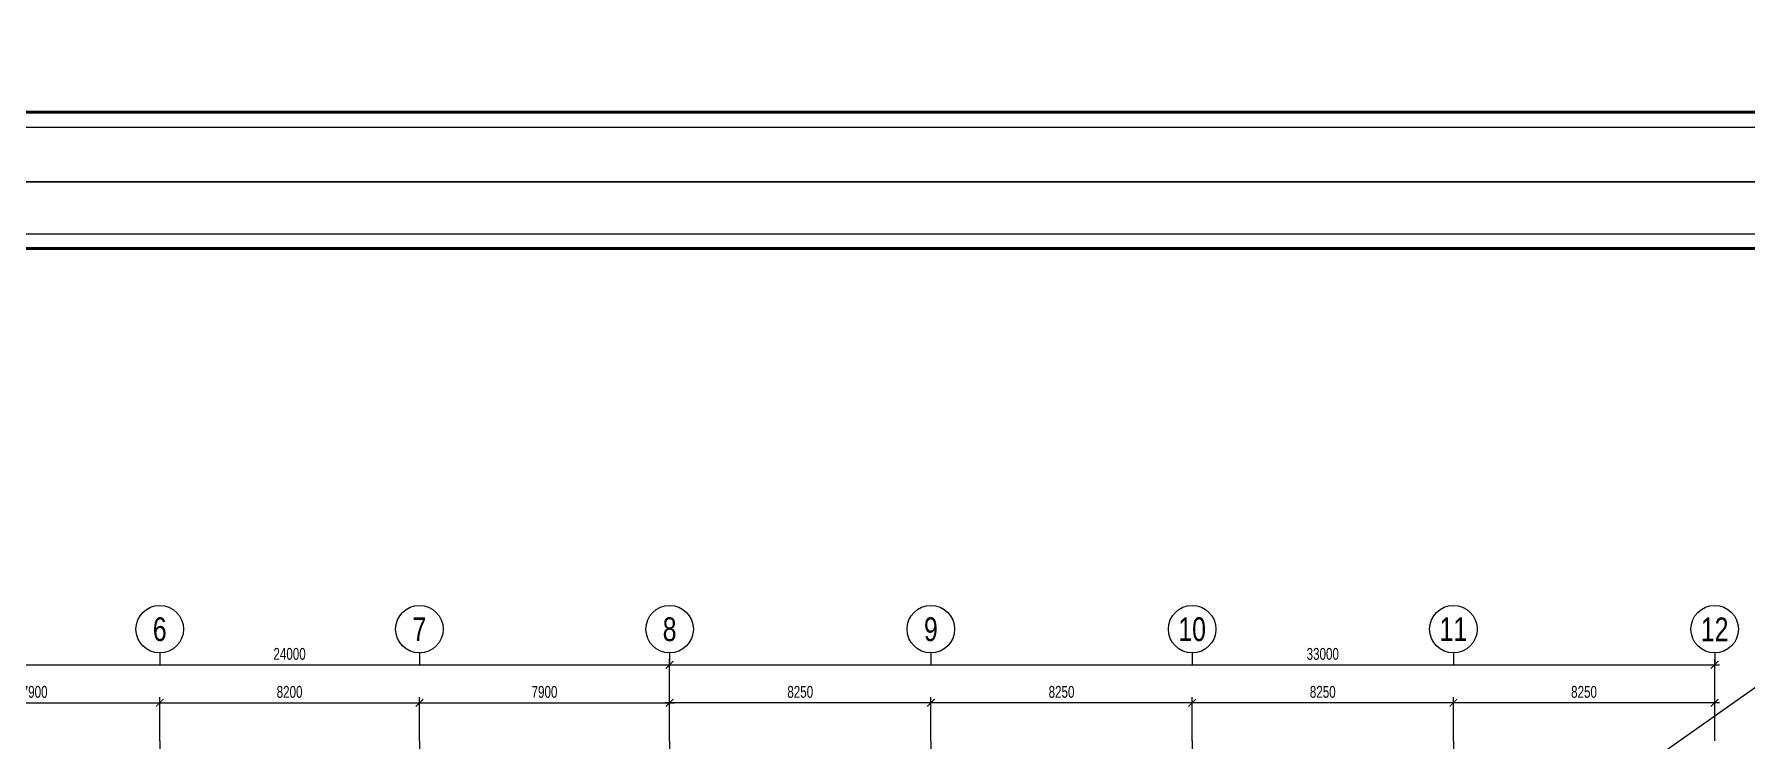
# Model space of a CAD drawing. Header units: millimetres. Extents: x 0 to 132458, y 0 to 365310.
# Drawn here: x 49215 to 103290, y 160547 to 182867 of the extents above; entities that cross this region are included whole.
import ezdxf
from ezdxf.enums import TextEntityAlignment as Align

# ---------------------------------------------------------------- set-up
doc = ezdxf.new("R2010")
doc.units = ezdxf.units.MM
doc.header["$LTSCALE"] = 400
doc.header["$PDSIZE"] = -2
doc.linetypes.add('CENTER2', pattern=[1.125, 0.75, -0.125, 0.125, -0.125])
doc.layers.get('0').update_dxf_attribs({"lineweight": 5})
doc.layers.get('Defpoints').update_dxf_attribs({"color": 2})
doc.layers.add('02.CDC.DIM', color=1, linetype='Continuous', lineweight=20)
for name, color, linetype in [('CDC-KHUNGTEN', 9, 'Continuous'), ('CDC.01.AXIS', 160, 'CENTER2'), ('CDC.02.DIM', 1, 'Continuous')]:
    doc.layers.add(name, color=color, linetype=linetype)
doc.layers.add('KCS_Plotter', color=11, linetype='Continuous', plot=False)
doc.styles.add('BIGTEXT', font='arial.ttf', dxfattribs={"width": 0.8})
doc.styles.add('KCS_SMTEXT', font='arial.ttf', dxfattribs={"width": 0.7})
doc.dimstyles.new('KCS_DIM150', dxfattribs={"dimscale": 150, "dimtxt": 2.5, "dimasz": 1.6, "dimexe": 1.2, "dimexo": 0, "dimgap": 1, "dimtad": 1, "dimdec": 0, "dimzin": 0, "dimdsep": 46, "dimtxsty": 'KCS_SMTEXT', "dimblk": 'ARCHTICK', "dimcen": 0, "dimdle": 1, "dimclrd": 256, "dimclre": 256, "dimclrt": 2, "dimadec": 0, "dimazin": 0, "dimtfac": 1, "dimtdec": 0, "dimtix": 1, "dimtmove": 2, "dimatfit": 3, "dimfxl": 1, "dimtolj": 1, "dimtzin": 0, "dimarcsym": 0})

# ---------------------------------------------------------------- blocks, each defined once
blk = doc.blocks.new('_ArchTick')
at = {"color": 0, "linetype": 'ByBlock', "const_width": 0.15}
blk.add_lwpolyline([(-0.5, -0.5), (0.5, 0.5)], dxfattribs=at)
blk = doc.blocks.new('*D149')
at = {"layer": 'CDC.02.DIM', "lineweight": -2, "ltscale": 10, "transparency": 16777216}
for p, q in [((69127, 162947), (102427, 162947)), ((69277, 160547), (69277, 163127)), ((102277, 160547), (102277, 163127))]:
    blk.add_line(p, q, dxfattribs=at)
at = {"layer": 'Defpoints', "color": 0, "ltscale": 10, "transparency": 16777216}
for p in [(102277, 162947), (69277, 160547), (102277, 160547)]:
    blk.add_point(p, dxfattribs=at)
at = {"layer": 'CDC.02.DIM', "lineweight": -2, "ltscale": 10, "transparency": 16777216, "xscale": 240, "yscale": 240, "zscale": 240, "rotation": 180}
blk.add_blockref('_ArchTick', (69277, 162947), dxfattribs=at)
at = {"layer": 'CDC.02.DIM', "lineweight": -2, "ltscale": 10, "transparency": 16777216, "xscale": 240, "yscale": 240, "zscale": 240}
blk.add_blockref('_ArchTick', (102277, 162947), dxfattribs=at)
at = {"layer": 'CDC.02.DIM', "color": 2, "ltscale": 10, "transparency": 16777216, "insert": (89902, 163289), "char_height": 375, "attachment_point": 5, "style": 'KCS_SMTEXT'}
blk.add_mtext('\\A1;33000', dxfattribs=at)
blk = doc.blocks.new('*D150')
at = {"layer": 'CDC.02.DIM', "lineweight": -2, "ltscale": 10, "transparency": 16777216}
for p, q in [((45127, 162947), (69427, 162947)), ((45277, 160547), (45277, 163127)), ((69277, 160547), (69277, 163127))]:
    blk.add_line(p, q, dxfattribs=at)
at = {"layer": 'Defpoints', "color": 0, "ltscale": 10, "transparency": 16777216}
for p in [(69277, 162947), (45277, 160547), (69277, 160547)]:
    blk.add_point(p, dxfattribs=at)
at = {"layer": 'CDC.02.DIM', "lineweight": -2, "ltscale": 10, "transparency": 16777216, "xscale": 240, "yscale": 240, "zscale": 240, "rotation": 180}
blk.add_blockref('_ArchTick', (45277, 162947), dxfattribs=at)
at = {"layer": 'CDC.02.DIM', "lineweight": -2, "ltscale": 10, "transparency": 16777216, "xscale": 240, "yscale": 240, "zscale": 240}
blk.add_blockref('_ArchTick', (69277, 162947), dxfattribs=at)
at = {"layer": 'CDC.02.DIM', "color": 2, "ltscale": 10, "transparency": 16777216, "insert": (57277, 163289), "char_height": 375, "attachment_point": 5, "style": 'KCS_SMTEXT'}
blk.add_mtext('\\A1;24000', dxfattribs=at)
blk = doc.blocks.new('*D155')
at = {"layer": 'CDC.02.DIM', "lineweight": -2, "ltscale": 10, "transparency": 16777216}
for p, q in [((102427, 161747), (93877, 161747)), ((94027, 160547), (94027, 161927)), ((102277, 160547), (102277, 161927))]:
    blk.add_line(p, q, dxfattribs=at)
at = {"layer": 'Defpoints', "color": 0, "ltscale": 10, "transparency": 16777216}
for p in [(94027, 161747), (94027, 160547), (102277, 160547)]:
    blk.add_point(p, dxfattribs=at)
at = {"layer": 'CDC.02.DIM', "lineweight": -2, "ltscale": 10, "transparency": 16777216, "xscale": 240, "yscale": 240, "zscale": 240, "rotation": 180}
blk.add_blockref('_ArchTick', (94027, 161747), dxfattribs=at)
at = {"layer": 'CDC.02.DIM', "lineweight": -2, "ltscale": 10, "transparency": 16777216, "xscale": 240, "yscale": 240, "zscale": 240}
blk.add_blockref('_ArchTick', (102277, 161747), dxfattribs=at)
at = {"layer": 'CDC.02.DIM', "color": 2, "ltscale": 10, "transparency": 16777216, "insert": (98152, 162089), "char_height": 375, "attachment_point": 5, "style": 'KCS_SMTEXT'}
blk.add_mtext('\\A1;8250', dxfattribs=at)
blk = doc.blocks.new('*D156')
at = {"layer": 'CDC.02.DIM', "lineweight": -2, "ltscale": 10, "transparency": 16777216}
for p, q in [((94177, 161747), (85627, 161747)), ((85777, 160547), (85777, 161927)), ((94027, 160547), (94027, 161927))]:
    blk.add_line(p, q, dxfattribs=at)
at = {"layer": 'Defpoints', "color": 0, "ltscale": 10, "transparency": 16777216}
for p in [(85777, 161747), (85777, 160547), (94027, 160547)]:
    blk.add_point(p, dxfattribs=at)
at = {"layer": 'CDC.02.DIM', "lineweight": -2, "ltscale": 10, "transparency": 16777216, "xscale": 240, "yscale": 240, "zscale": 240, "rotation": 180}
blk.add_blockref('_ArchTick', (85777, 161747), dxfattribs=at)
at = {"layer": 'CDC.02.DIM', "lineweight": -2, "ltscale": 10, "transparency": 16777216, "xscale": 240, "yscale": 240, "zscale": 240}
blk.add_blockref('_ArchTick', (94027, 161747), dxfattribs=at)
at = {"layer": 'CDC.02.DIM', "color": 2, "ltscale": 10, "transparency": 16777216, "insert": (89902, 162089), "char_height": 375, "attachment_point": 5, "style": 'KCS_SMTEXT'}
blk.add_mtext('\\A1;8250', dxfattribs=at)
blk = doc.blocks.new('*D157')
at = {"layer": 'CDC.02.DIM', "lineweight": -2, "ltscale": 10, "transparency": 16777216}
for p, q in [((85927, 161747), (77377, 161747)), ((77527, 160547), (77527, 161927)), ((85777, 160547), (85777, 161927))]:
    blk.add_line(p, q, dxfattribs=at)
at = {"layer": 'Defpoints', "color": 0, "ltscale": 10, "transparency": 16777216}
for p in [(77527, 161747), (77527, 160547), (85777, 160547)]:
    blk.add_point(p, dxfattribs=at)
at = {"layer": 'CDC.02.DIM', "lineweight": -2, "ltscale": 10, "transparency": 16777216, "xscale": 240, "yscale": 240, "zscale": 240, "rotation": 180}
blk.add_blockref('_ArchTick', (77527, 161747), dxfattribs=at)
at = {"layer": 'CDC.02.DIM', "lineweight": -2, "ltscale": 10, "transparency": 16777216, "xscale": 240, "yscale": 240, "zscale": 240}
blk.add_blockref('_ArchTick', (85777, 161747), dxfattribs=at)
at = {"layer": 'CDC.02.DIM', "color": 2, "ltscale": 10, "transparency": 16777216, "insert": (81652, 162089), "char_height": 375, "attachment_point": 5, "style": 'KCS_SMTEXT'}
blk.add_mtext('\\A1;8250', dxfattribs=at)
blk = doc.blocks.new('*D158')
at = {"layer": 'CDC.02.DIM', "lineweight": -2, "ltscale": 10, "transparency": 16777216}
for p, q in [((77677, 161747), (69127, 161747)), ((69277, 160547), (69277, 161927)), ((77527, 160547), (77527, 161927))]:
    blk.add_line(p, q, dxfattribs=at)
at = {"layer": 'Defpoints', "color": 0, "ltscale": 10, "transparency": 16777216}
for p in [(69277, 161747), (69277, 160547), (77527, 160547)]:
    blk.add_point(p, dxfattribs=at)
at = {"layer": 'CDC.02.DIM', "lineweight": -2, "ltscale": 10, "transparency": 16777216, "xscale": 240, "yscale": 240, "zscale": 240, "rotation": 180}
blk.add_blockref('_ArchTick', (69277, 161747), dxfattribs=at)
at = {"layer": 'CDC.02.DIM', "lineweight": -2, "ltscale": 10, "transparency": 16777216, "xscale": 240, "yscale": 240, "zscale": 240}
blk.add_blockref('_ArchTick', (77527, 161747), dxfattribs=at)
at = {"layer": 'CDC.02.DIM', "color": 2, "ltscale": 10, "transparency": 16777216, "insert": (73402, 162089), "char_height": 375, "attachment_point": 5, "style": 'KCS_SMTEXT'}
blk.add_mtext('\\A1;8250', dxfattribs=at)
blk = doc.blocks.new('*D159')
at = {"layer": 'CDC.02.DIM', "lineweight": -2, "ltscale": 10, "transparency": 16777216}
for p, q in [((45127, 161747), (53327, 161747)), ((45277, 160547), (45277, 161927)), ((53177, 160547), (53177, 161927))]:
    blk.add_line(p, q, dxfattribs=at)
at = {"layer": 'Defpoints', "color": 0, "ltscale": 10, "transparency": 16777216}
for p in [(53177, 161747), (45277, 160547), (53177, 160547)]:
    blk.add_point(p, dxfattribs=at)
at = {"layer": 'CDC.02.DIM', "lineweight": -2, "ltscale": 10, "transparency": 16777216, "xscale": 240, "yscale": 240, "zscale": 240, "rotation": 180}
blk.add_blockref('_ArchTick', (45277, 161747), dxfattribs=at)
at = {"layer": 'CDC.02.DIM', "lineweight": -2, "ltscale": 10, "transparency": 16777216, "xscale": 240, "yscale": 240, "zscale": 240}
blk.add_blockref('_ArchTick', (53177, 161747), dxfattribs=at)
at = {"layer": 'CDC.02.DIM', "color": 2, "ltscale": 10, "transparency": 16777216, "insert": (49227, 162089), "char_height": 375, "attachment_point": 5, "style": 'KCS_SMTEXT'}
blk.add_mtext('\\A1;7900', dxfattribs=at)
blk = doc.blocks.new('*D160')
at = {"layer": 'CDC.02.DIM', "lineweight": -2, "ltscale": 10, "transparency": 16777216}
for p, q in [((53027, 161747), (61527, 161747)), ((53177, 160547), (53177, 161927)), ((61377, 160547), (61377, 161927))]:
    blk.add_line(p, q, dxfattribs=at)
at = {"layer": 'Defpoints', "color": 0, "ltscale": 10, "transparency": 16777216}
for p in [(61377, 161747), (53177, 160547), (61377, 160547)]:
    blk.add_point(p, dxfattribs=at)
at = {"layer": 'CDC.02.DIM', "lineweight": -2, "ltscale": 10, "transparency": 16777216, "xscale": 240, "yscale": 240, "zscale": 240, "rotation": 180}
blk.add_blockref('_ArchTick', (53177, 161747), dxfattribs=at)
at = {"layer": 'CDC.02.DIM', "lineweight": -2, "ltscale": 10, "transparency": 16777216, "xscale": 240, "yscale": 240, "zscale": 240}
blk.add_blockref('_ArchTick', (61377, 161747), dxfattribs=at)
at = {"layer": 'CDC.02.DIM', "color": 2, "ltscale": 10, "transparency": 16777216, "insert": (57277, 162089), "char_height": 375, "attachment_point": 5, "style": 'KCS_SMTEXT'}
blk.add_mtext('\\A1;8200', dxfattribs=at)
blk = doc.blocks.new('*D161')
at = {"layer": 'CDC.02.DIM', "lineweight": -2, "ltscale": 10, "transparency": 16777216}
for p, q in [((61227, 161747), (69427, 161747)), ((61377, 160547), (61377, 161927)), ((69277, 160547), (69277, 161927))]:
    blk.add_line(p, q, dxfattribs=at)
at = {"layer": 'Defpoints', "color": 0, "ltscale": 10, "transparency": 16777216}
for p in [(69277, 161747), (61377, 160547), (69277, 160547)]:
    blk.add_point(p, dxfattribs=at)
at = {"layer": 'CDC.02.DIM', "lineweight": -2, "ltscale": 10, "transparency": 16777216, "xscale": 240, "yscale": 240, "zscale": 240, "rotation": 180}
blk.add_blockref('_ArchTick', (61377, 161747), dxfattribs=at)
at = {"layer": 'CDC.02.DIM', "lineweight": -2, "ltscale": 10, "transparency": 16777216, "xscale": 240, "yscale": 240, "zscale": 240}
blk.add_blockref('_ArchTick', (69277, 161747), dxfattribs=at)
at = {"layer": 'CDC.02.DIM', "color": 2, "ltscale": 10, "transparency": 16777216, "insert": (65327, 162089), "char_height": 375, "attachment_point": 5, "style": 'KCS_SMTEXT'}
blk.add_mtext('\\A1;7900', dxfattribs=at)
blk = doc.blocks.new('_Axis name')
at = {"layer": 'CDC.02.DIM'}
blk.add_line((0, 2.5), (0, 0), dxfattribs=at)
blk.add_circle((0, 7.5), 5, dxfattribs=at)
at = {"layer": 'CDC.02.DIM', "style": 'BIGTEXT', "width": 0.75}
blk.add_attdef('.', text='', height=5, dxfattribs=at).set_placement((0, 7.5), align=Align.MIDDLE)
blk = doc.blocks.new('Khung tên chuẩn')
at = {"layer": 'CDC-KHUNGTEN', "color": 8}
blk.add_lwpolyline([(75096, 1100), (83000, 1100), (83000, 58300), (3000, 58300), (3000, 1100), (75096, 1100)], dxfattribs=at)
at = {"layer": 'CDC-KHUNGTEN', "color": 255, "lineweight": 60}
blk.add_lwpolyline([(74900, 1400), (74900, 58000), (3300, 58000), (3300, 1400), (74900, 1400)], close=True, dxfattribs=at)
at = {"layer": 'Defpoints', "color": 1, "ltscale": 0.2}
blk.add_lwpolyline([(0, 0), (0, 59400), (84100, 59400), (84100, 0), (0, 0)], close=True, dxfattribs=at)

msp = doc.modelspace()

# ---------------------------------------------------------------- linework, layer by layer
at = {"layer": 'CDC.01.AXIS', "ltscale": 10}
for p, q in [((53176.9, 160547.2), (53176.9, 116747.2)), ((61376.9, 160547.2), (61376.9, 116747.2)), ((69277.1, 160547.2), (69277.1, 116747.2)), ((77527.1, 160547.2), (77527.1, 116747.2)), ((85777.1, 160547.2), (85777.1, 116747.2)), ((94027.1, 160547.2), (94027.1, 116747.2))]:
    msp.add_line(p, q, dxfattribs=at)
at = {"layer": 'KCS_Plotter', "linetype": 'ByBlock', "ltscale": 10}
msp.add_line((0, 89100), (126150, 178200), dxfattribs=at)

# ---------------------------------------------------------------- block references
for p, xscale, yscale, zscale in [((0, 178200), 1.575000000011642, 1.575000000011642, 1.575000000011642), ((0, 89100), 1.5, 1.5, 1.5)]:
    msp.add_blockref('Khung tên chuẩn', p, dxfattribs=dict(xscale=xscale, yscale=yscale, zscale=zscale))
at = {"layer": '02.CDC.DIM', "xscale": 150, "yscale": 150, "zscale": 150}
for p, values in [((53176.9, 162947.2), {'.': '6'}), ((61376.9, 162947.2), {'.': '7'}), ((69277.1, 162947.2), {'.': '8'}), ((77527.1, 162947.2), {'.': '9'}), ((85777.1, 162947.2), {'.': '10'}), ((94027.1, 162947.2), {'.': '11'}), ((102277.1, 162947.2), {'.': '12'})]:
    msp.add_blockref('_Axis name', p, dxfattribs=at).add_auto_attribs(values)

# ---------------------------------------------------------------- dimensions: what is measured, and where the dimension line sits
at = {"layer": 'CDC.02.DIM', "ltscale": 10}
for base, p1, p2, picture, middle in [((69277.1, 162947.2), (45276.8, 160547.2), (69277.1, 160547.2), '*D150', (57276.9, 163288.7)), ((53176.9, 161747.2), (45276.8, 160547.2), (53176.9, 160547.2), '*D159', (49226.9, 162088.7)), ((61376.9, 161747.2), (53176.9, 160547.2), (61376.9, 160547.2), '*D160', (57276.9, 162088.7)), ((69277.1, 161747.2), (61376.9, 160547.2), (69277.1, 160547.2), '*D161', (65327, 162088.7))]:
    dim = msp.add_linear_dim(base=base, p1=p1, p2=p2, dimstyle='KCS_DIM150', dxfattribs=at)
    dim.commit()
    dim.dimension.update_dxf_attribs({"geometry": picture, "text_midpoint": middle})
dim = msp.add_linear_dim(base=(102277.1, 162947.2), p1=(69277.1, 160547.2), p2=(102277.1, 160547.2), dimstyle='KCS_DIM150', dxfattribs=at)
dim.commit()
dim.dimension.update_dxf_attribs({"geometry": '*D149', "text_midpoint": (89902.1, 163288.8), "dimtype": 160})
for base, p1, p2, picture, middle in [((69277.1, 161747.2), (77527.1, 160547.2), (69277.1, 160547.2), '*D158', (73402.1, 162088.7)), ((77527.1, 161747.2), (85777.1, 160547.2), (77527.1, 160547.2), '*D157', (81652.1, 162088.7)), ((85777.1, 161747.2), (94027.1, 160547.2), (85777.1, 160547.2), '*D156', (89902.1, 162088.7)), ((94027.1, 161747.2), (102277.1, 160547.2), (94027.1, 160547.2), '*D155', (98152.1, 162088.7))]:
    dim = msp.add_linear_dim(base=base, p1=p1, p2=p2, angle=180, dimstyle='KCS_DIM150', dxfattribs=at)
    dim.commit()
    dim.dimension.update_dxf_attribs({"geometry": picture, "text_midpoint": middle})

doc.saveas('drawing.dxf')
